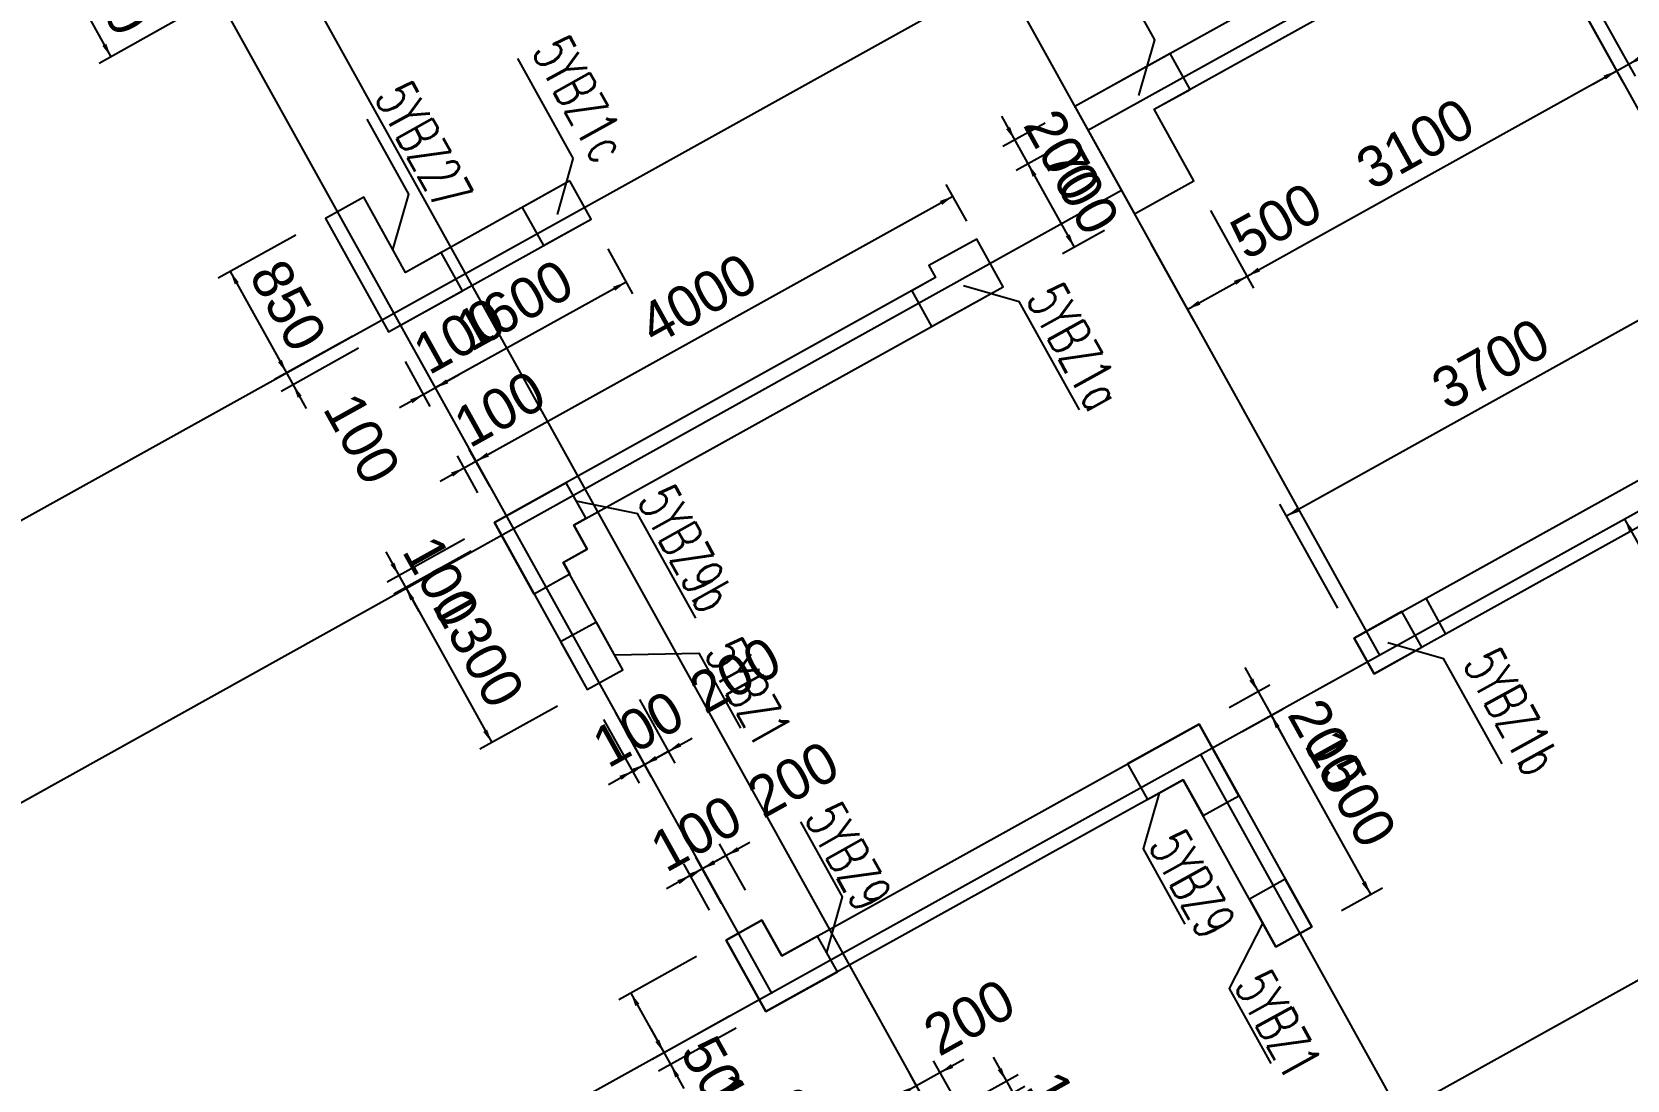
# Model space of a CAD drawing. Extents: x 387171 to 699106, y 11966 to 245688.
# Drawn here: x 493480 to 505175, y 122816 to 130499 of the extents above; entities that cross this region are included whole.
import ezdxf

# ---------------------------------------------------------------- set-up
doc = ezdxf.new("R2010")
doc.units = 0
doc.header["$LTSCALE"] = 100
doc.header["$MEASUREMENT"] = 0
doc.linetypes.add('DASHED', pattern=[19.05, 12.7, -6.35])
for name, color, linetype in [('b边缘构件', 235, 'Continuous'), ('COLU_DASH', 9, 'DASHED'), ('DOTE', 253, 'Continuous'), ('wall-主楼', 2, 'Continuous'), ('Y阴影', 254, 'Continuous'), ('小尺寸', 4, 'Continuous'), ('边缘构件标注', 1, 'Continuous')]:
    doc.layers.add(name, color=color, linetype=linetype)
doc.styles.get("Standard").update_dxf_attribs({"font": 'standard'})
doc.styles.add('tk', font='tk')
doc.dimstyles.get("Standard").update_dxf_attribs({"dimtxt": 300, "dimasz": 100, "dimexe": 100, "dimexo": 250, "dimgap": 100, "dimtad": 0, "dimtoh": 1, "dimdec": 0, "dimdsep": 46, "dimcen": 0.09, "dimclrt": 7, "dimadec": 0, "dimazin": 0, "dimtfac": 1, "dimtdec": 4, "dimtofl": 0, "dimtmove": 0, "dimatfit": 3, "dimfxl": 1, "dimtolj": 1, "dimtzin": 0, "dimarcsym": 0})

# ---------------------------------------------------------------- blocks, each defined once
blk = doc.blocks.new('*D3664')
at = {"layer": '小尺寸', "color": 0, "linetype": 'ByBlock', "lineweight": -2}
for p, q in [((501004, 129655), (500695, 129484)), ((500782, 129532), (501122, 128920)), ((501344, 129043), (501035, 128872))]:
    blk.add_line(p, q, dxfattribs=at)
for points in [[(500782, 129532), (500845, 129453), (500816, 129437)], [(501122, 128920), (501059, 128999), (501088, 129016)]]:
    blk.add_solid(points, dxfattribs=at)
at = {"layer": '小尺寸', "color": 7, "linetype": 'Continuous', "lineweight": -2, "insert": (501171, 129348), "char_height": 300, "width": 566.67, "attachment_point": 5, "rotation": 299.0454, "style": 'tk'}
blk.add_mtext('700', dxfattribs=at)
blk = doc.blocks.new('*D3402')
at = {"layer": '小尺寸', "color": 0, "linetype": 'ByBlock', "lineweight": -2}
for p, q in [((502121, 129189), (502436, 128620)), ((501683, 128946), (501999, 128378)), ((501950, 128465), (502388, 128708))]:
    blk.add_line(p, q, dxfattribs=at)
for points in [[(502388, 128708), (502308, 128645), (502292, 128674)], [(501950, 128465), (502030, 128528), (502046, 128499)]]:
    blk.add_solid(points, dxfattribs=at)
at = {"layer": '小尺寸', "color": 7, "linetype": 'Continuous', "lineweight": -2, "insert": (502601, 129113), "char_height": 300, "width": 566.67, "attachment_point": 5, "rotation": 29.0454, "style": 'tk'}
blk.add_mtext('500', dxfattribs=at)
blk = doc.blocks.new('*D4141')
at = {"layer": '小尺寸', "color": 0, "linetype": 'ByBlock', "lineweight": -2}
for p, q in [((504539, 131218), (505146, 130125)), ((504627, 131267), (505234, 130174)), ((504923, 130116), (505360, 130359))]:
    blk.add_line(p, q, dxfattribs=at)
for points in [[(505185, 130261), (505265, 130325), (505281, 130295)], [(505098, 130213), (505018, 130150), (505002, 130179)]]:
    blk.add_solid(points, dxfattribs=at)
at = {"layer": '小尺寸', "color": 7, "linetype": 'Continuous', "lineweight": -2, "insert": (505580, 130767), "char_height": 300, "width": 476.67, "attachment_point": 5, "rotation": 29.0454, "style": 'tk'}
blk.add_mtext('100', dxfattribs=at)
blk = doc.blocks.new('*D4139')
at = {"layer": '小尺寸', "color": 0, "linetype": 'ByBlock', "lineweight": -2}
for p, q in [((496652, 126781), (496084, 126465)), ((496074, 126689), (496317, 126251)), ((496700, 126693), (496132, 126378))]:
    blk.add_line(p, q, dxfattribs=at)
for points in [[(496171, 126514), (496108, 126593), (496137, 126609)], [(496220, 126426), (496283, 126347), (496254, 126331)]]:
    blk.add_solid(points, dxfattribs=at)
at = {"layer": '小尺寸', "color": 7, "linetype": 'Continuous', "lineweight": -2, "insert": (496480, 126472), "char_height": 300, "width": 476.67, "attachment_point": 5, "rotation": 299.0454, "style": 'tk'}
blk.add_mtext('100', dxfattribs=at)
blk = doc.blocks.new('*D3879')
at = {"layer": '小尺寸', "color": 0, "linetype": 'ByBlock', "lineweight": -2}
for p, q in [((496700, 126693), (496132, 126378)), ((496220, 126426), (496851, 125290)), ((497332, 125557), (496763, 125241))]:
    blk.add_line(p, q, dxfattribs=at)
for points in [[(496220, 126426), (496283, 126347), (496254, 126331)], [(496851, 125290), (496788, 125369), (496817, 125385)]]:
    blk.add_solid(points, dxfattribs=at)
at = {"layer": '小尺寸', "color": 7, "linetype": 'Continuous', "lineweight": -2, "insert": (496754, 125979), "char_height": 300, "width": 690, "attachment_point": 5, "rotation": 299.0454, "style": 'tk'}
blk.add_mtext('1300', dxfattribs=at)
blk = doc.blocks.new('*D3760')
at = {"layer": '小尺寸', "color": 0, "linetype": 'ByBlock', "lineweight": -2}
for p, q in [((495414, 129010), (494846, 128694)), ((494933, 128743), (495346, 128000)), ((495827, 128267), (495258, 127951))]:
    blk.add_line(p, q, dxfattribs=at)
for points in [[(494933, 128743), (494996, 128664), (494967, 128648)], [(495346, 128000), (495283, 128079), (495312, 128095)]]:
    blk.add_solid(points, dxfattribs=at)
at = {"layer": '小尺寸', "color": 7, "linetype": 'Continuous', "lineweight": -2, "insert": (495358, 128493), "char_height": 300, "width": 566.67, "attachment_point": 5, "rotation": 299.0454, "style": 'tk'}
blk.add_mtext('850', dxfattribs=at)
blk = doc.blocks.new('*D4605')
at = {"layer": '小尺寸', "color": 0, "linetype": 'ByBlock', "lineweight": -2}
for p, q in [((495827, 128267), (495258, 127951)), ((495875, 128180), (495307, 127864)), ((495249, 128175), (495491, 127738))]:
    blk.add_line(p, q, dxfattribs=at)
for points in [[(495346, 128000), (495283, 128079), (495312, 128095)], [(495394, 127913), (495457, 127833), (495428, 127817)]]:
    blk.add_solid(points, dxfattribs=at)
at = {"layer": '小尺寸', "color": 7, "linetype": 'Continuous', "lineweight": -2, "insert": (495899, 127518), "char_height": 300, "width": 476.67, "attachment_point": 5, "rotation": 299.0454, "style": 'tk'}
blk.add_mtext('100', dxfattribs=at)
blk = doc.blocks.new('*D1400')
at = {"layer": '小尺寸', "color": 0, "linetype": 'ByBlock', "lineweight": -2}
for p, q in [((494127, 131327), (493559, 131011)), ((493646, 131060), (494059, 130317)), ((494540, 130584), (493972, 130268))]:
    blk.add_line(p, q, dxfattribs=at)
for points in [[(493646, 131060), (493710, 130980), (493680, 130964)], [(494059, 130317), (493996, 130396), (494025, 130412)]]:
    blk.add_solid(points, dxfattribs=at)
at = {"layer": '小尺寸', "color": 7, "linetype": 'Continuous', "lineweight": -2, "insert": (494071, 130810), "char_height": 300, "width": 566.67, "attachment_point": 5, "rotation": 299.0454, "style": 'tk'}
blk.add_mtext('850', dxfattribs=at)
blk = doc.blocks.new('*D2740')
at = {"layer": '小尺寸', "color": 0, "linetype": 'ByBlock', "lineweight": -2}
for p, q in [((500588, 129882), (500879, 129357)), ((500907, 129830), (500598, 129658)), ((501004, 129655), (500695, 129484))]:
    blk.add_line(p, q, dxfattribs=at)
for points in [[(500685, 129707), (500622, 129786), (500651, 129802)], [(500782, 129532), (500845, 129453), (500816, 129437)]]:
    blk.add_solid(points, dxfattribs=at)
at = {"layer": '小尺寸', "color": 7, "linetype": 'Continuous', "lineweight": -2, "insert": (501033, 129596), "char_height": 300, "width": 566.67, "attachment_point": 5, "rotation": 299.0454, "style": 'tk'}
blk.add_mtext('200', dxfattribs=at)
blk = doc.blocks.new('*D3229')
at = {"layer": '小尺寸', "color": 0, "linetype": 'ByBlock', "lineweight": -2}
for p, q in [((504831, 130694), (505146, 130125)), ((502388, 128708), (505098, 130213)), ((502121, 129189), (502436, 128620))]:
    blk.add_line(p, q, dxfattribs=at)
for points in [[(505098, 130213), (505018, 130150), (505002, 130179)], [(502388, 128708), (502467, 128771), (502483, 128742)]]:
    blk.add_solid(points, dxfattribs=at)
at = {"layer": '小尺寸', "color": 7, "linetype": 'Continuous', "lineweight": -2, "insert": (503621, 129679), "char_height": 300, "width": 775, "attachment_point": 5, "rotation": 29.0454, "style": 'tk'}
blk.add_mtext('3100', dxfattribs=at)
blk = doc.blocks.new('*D3795')
at = {"layer": '小尺寸', "color": 0, "linetype": 'ByBlock', "lineweight": -2}
for p, q in [((505582, 127165), (505069, 126879)), ((505156, 126928), (505447, 126404)), ((505879, 126643), (505360, 126355))]:
    blk.add_line(p, q, dxfattribs=at)
for points in [[(505156, 126928), (505219, 126849), (505190, 126833)], [(505447, 126404), (505384, 126483), (505413, 126499)]]:
    blk.add_solid(points, dxfattribs=at)
at = {"layer": '小尺寸', "color": 7, "linetype": 'Continuous', "lineweight": -2, "insert": (505520, 126787), "char_height": 300, "width": 556.67, "attachment_point": 5, "rotation": 299.0454, "style": 'tk'}
blk.add_mtext('600', dxfattribs=at)
blk = doc.blocks.new('*D2529')
at = {"layer": '小尺寸', "color": 0, "linetype": 'ByBlock', "lineweight": -2}
for p, q in [((496473, 127206), (496910, 127449)), ((496749, 127121), (496599, 127391)), ((496836, 127169), (496686, 127439))]:
    blk.add_line(p, q, dxfattribs=at)
for points in [[(496735, 127352), (496814, 127415), (496830, 127386)], [(496648, 127303), (496568, 127240), (496552, 127269)]]:
    blk.add_solid(points, dxfattribs=at)
at = {"layer": '小尺寸', "color": 7, "linetype": 'Continuous', "lineweight": -2, "insert": (496909, 127735), "char_height": 300, "width": 476.67, "attachment_point": 5, "rotation": 29.0454, "style": 'tk'}
blk.add_mtext('100', dxfattribs=at)
blk = doc.blocks.new('*D3322')
at = {"layer": '小尺寸', "color": 0, "linetype": 'ByBlock', "lineweight": -2}
for p, q in [((500333, 129111), (500183, 129381)), ((496735, 127352), (500232, 129294)), ((496836, 127169), (496686, 127439))]:
    blk.add_line(p, q, dxfattribs=at)
for points in [[(500232, 129294), (500153, 129231), (500136, 129260)], [(496735, 127352), (496814, 127415), (496830, 127386)]]:
    blk.add_solid(points, dxfattribs=at)
at = {"layer": '小尺寸', "color": 7, "linetype": 'Continuous', "lineweight": -2, "insert": (498362, 128542), "char_height": 300, "width": 790, "attachment_point": 5, "rotation": 29.0454, "style": 'tk'}
blk.add_mtext('4000', dxfattribs=at)
blk = doc.blocks.new('*D3067')
at = {"layer": '小尺寸', "color": 0, "linetype": 'ByBlock', "lineweight": -2}
for p, q in [((497701, 128908), (497884, 128578)), ((497836, 128665), (496437, 127889)), ((496302, 128131), (496486, 127801))]:
    blk.add_line(p, q, dxfattribs=at)
for points in [[(497836, 128665), (497756, 128602), (497740, 128631)], [(496437, 127889), (496516, 127952), (496533, 127923)]]:
    blk.add_solid(points, dxfattribs=at)
at = {"layer": '小尺寸', "color": 7, "linetype": 'Continuous', "lineweight": -2, "insert": (497015, 128495), "char_height": 300, "width": 685, "attachment_point": 5, "rotation": 29.0454, "style": 'tk'}
blk.add_mtext('1600', dxfattribs=at)
blk = doc.blocks.new('*D2940')
at = {"layer": '小尺寸', "color": 0, "linetype": 'ByBlock', "lineweight": -2}
for p, q in [((496215, 128082), (496398, 127753)), ((496302, 128131), (496486, 127801)), ((496612, 127986), (496175, 127743))]:
    blk.add_line(p, q, dxfattribs=at)
for points in [[(496437, 127889), (496516, 127952), (496533, 127923)], [(496350, 127840), (496270, 127777), (496254, 127806)]]:
    blk.add_solid(points, dxfattribs=at)
at = {"layer": '小尺寸', "color": 7, "linetype": 'Continuous', "lineweight": -2, "insert": (496611, 128271), "char_height": 300, "width": 476.67, "attachment_point": 5, "rotation": 29.0454, "style": 'tk'}
blk.add_mtext('100', dxfattribs=at)
blk = doc.blocks.new('*D3861')
at = {"layer": '小尺寸', "color": 0, "linetype": 'ByBlock', "lineweight": -2}
for p, q in [((498351, 123721), (497783, 123405)), ((497870, 123454), (498113, 123017)), ((498594, 123284), (498026, 122968))]:
    blk.add_line(p, q, dxfattribs=at)
for points in [[(497870, 123454), (497933, 123375), (497904, 123358)], [(498113, 123017), (498050, 123096), (498079, 123112)]]:
    blk.add_solid(points, dxfattribs=at)
at = {"layer": '小尺寸', "color": 7, "linetype": 'Continuous', "lineweight": -2, "insert": (498518, 122803), "char_height": 300, "width": 566.67, "attachment_point": 5, "rotation": 299.0454, "style": 'tk'}
blk.add_mtext('500', dxfattribs=at)
blk = doc.blocks.new('*D3469')
at = {"layer": '小尺寸', "color": 0, "linetype": 'ByBlock', "lineweight": -2}
for p, q in [((498594, 123284), (498026, 122968)), ((498016, 123192), (498259, 122755)), ((498642, 123196), (498074, 122881))]:
    blk.add_line(p, q, dxfattribs=at)
for points in [[(498113, 123017), (498050, 123096), (498079, 123112)], [(498162, 122929), (498225, 122850), (498196, 122834)]]:
    blk.add_solid(points, dxfattribs=at)
at = {"layer": '小尺寸', "color": 7, "linetype": 'Continuous', "lineweight": -2, "insert": (498667, 122535), "char_height": 300, "width": 476.67, "attachment_point": 5, "rotation": 299.0454, "style": 'tk'}
blk.add_mtext('100', dxfattribs=at)
blk = doc.blocks.new('*D4387')
at = {"layer": '小尺寸', "color": 0, "linetype": 'ByBlock', "lineweight": -2}
for p, q in [((497759, 125508), (498018, 125042)), ((497671, 125460), (497931, 124993)), ((497707, 124983), (498144, 125226))]:
    blk.add_line(p, q, dxfattribs=at)
for points in [[(497970, 125129), (498049, 125192), (498065, 125163)], [(497882, 125080), (497803, 125017), (497787, 125046)]]:
    blk.add_solid(points, dxfattribs=at)
at = {"layer": '小尺寸', "color": 7, "linetype": 'Continuous', "lineweight": -2, "insert": (497924, 125389), "char_height": 300, "width": 476.67, "attachment_point": 5, "rotation": 29.0454, "style": 'tk'}
blk.add_mtext('100', dxfattribs=at)
blk = doc.blocks.new('*D4268')
at = {"layer": '小尺寸', "color": 0, "linetype": 'ByBlock', "lineweight": -2}
for p, q in [((497934, 125605), (498193, 125139)), ((497759, 125508), (498018, 125042)), ((497795, 125032), (498319, 125323))]:
    blk.add_line(p, q, dxfattribs=at)
for points in [[(498144, 125226), (498224, 125289), (498240, 125260)], [(497970, 125129), (497890, 125066), (497874, 125095)]]:
    blk.add_solid(points, dxfattribs=at)
at = {"layer": '小尺寸', "color": 7, "linetype": 'Continuous', "lineweight": -2, "insert": (498636, 125785), "char_height": 300, "width": 566.67, "attachment_point": 5, "rotation": 29.0454, "style": 'tk'}
blk.add_mtext('200', dxfattribs=at)
blk = doc.blocks.new('*D449')
at = {"layer": '小尺寸', "color": 0, "linetype": 'ByBlock', "lineweight": -2}
for p, q in [((498744, 124558), (498220, 124266)), ((498536, 124109), (498346, 124451)), ((498711, 124207), (498521, 124548))]:
    blk.add_line(p, q, dxfattribs=at)
for points in [[(498569, 124461), (498649, 124524), (498665, 124495)], [(498395, 124364), (498315, 124300), (498299, 124330)]]:
    blk.add_solid(points, dxfattribs=at)
at = {"layer": '小尺寸', "color": 7, "linetype": 'Continuous', "lineweight": -2, "insert": (499061, 125020), "char_height": 300, "width": 566.67, "attachment_point": 5, "rotation": 29.0454, "style": 'tk'}
blk.add_mtext('200', dxfattribs=at)
blk = doc.blocks.new('*D15')
at = {"layer": '小尺寸', "color": 0, "linetype": 'ByBlock', "lineweight": -2}
for p, q in [((498569, 124461), (498132, 124218)), ((498536, 124109), (498346, 124451)), ((498448, 124061), (498259, 124402))]:
    blk.add_line(p, q, dxfattribs=at)
for points in [[(498395, 124364), (498474, 124427), (498490, 124398)], [(498307, 124315), (498228, 124252), (498212, 124281)]]:
    blk.add_solid(points, dxfattribs=at)
at = {"layer": '小尺寸', "color": 7, "linetype": 'Continuous', "lineweight": -2, "insert": (498349, 124624), "char_height": 300, "width": 476.67, "attachment_point": 5, "rotation": 29.0454, "style": 'tk'}
blk.add_mtext('100', dxfattribs=at)
blk = doc.blocks.new('*D984')
at = {"layer": '小尺寸', "color": 0, "linetype": 'ByBlock', "lineweight": -2}
for p, q in [((502371, 125839), (502662, 125314)), ((502256, 125546), (502555, 125713)), ((502353, 125371), (502652, 125538))]:
    blk.add_line(p, q, dxfattribs=at)
for points in [[(502468, 125664), (502405, 125743), (502434, 125760)], [(502565, 125489), (502628, 125410), (502599, 125394)]]:
    blk.add_solid(points, dxfattribs=at)
at = {"layer": '小尺寸', "color": 7, "linetype": 'Continuous', "lineweight": -2, "insert": (502970, 125275), "char_height": 300, "width": 566.67, "attachment_point": 5, "rotation": 299.0454, "style": 'tk'}
blk.add_mtext('200', dxfattribs=at)
blk = doc.blocks.new('*D870')
at = {"layer": '小尺寸', "color": 0, "linetype": 'ByBlock', "lineweight": -2}
for p, q in [((502353, 125371), (502652, 125538)), ((502565, 125489), (503293, 124178)), ((503081, 124060), (503381, 124226))]:
    blk.add_line(p, q, dxfattribs=at)
for points in [[(502565, 125489), (502628, 125410), (502599, 125394)], [(503293, 124178), (503230, 124257), (503259, 124273)]]:
    blk.add_solid(points, dxfattribs=at)
at = {"layer": '小尺寸', "color": 7, "linetype": 'Continuous', "lineweight": -2, "insert": (503148, 124955), "char_height": 300, "width": 690, "attachment_point": 5, "rotation": 299.0454, "style": 'tk'}
blk.add_mtext('1500', dxfattribs=at)
blk = doc.blocks.new('*D587')
at = {"layer": '小尺寸', "color": 0, "linetype": 'ByBlock', "lineweight": -2}
for p, q in [((500526, 122984), (500769, 122547)), ((500323, 122642), (500711, 122858)), ((500371, 122555), (500759, 122771))]:
    blk.add_line(p, q, dxfattribs=at)
for points in [[(500623, 122809), (500560, 122889), (500589, 122905)], [(500672, 122722), (500735, 122643), (500706, 122627)]]:
    blk.add_solid(points, dxfattribs=at)
at = {"layer": '小尺寸', "color": 7, "linetype": 'Continuous', "lineweight": -2, "insert": (501055, 122548), "char_height": 300, "width": 476.67, "attachment_point": 5, "rotation": 299.0454, "style": 'tk'}
blk.add_mtext('100', dxfattribs=at)
blk = doc.blocks.new('*D2167')
at = {"layer": '小尺寸', "color": 0, "linetype": 'ByBlock', "lineweight": -2}
for p, q in [((500313, 122968), (499789, 122677)), ((500231, 122705), (500090, 122958)), ((500056, 122608), (499915, 122861))]:
    blk.add_line(p, q, dxfattribs=at)
for points in [[(500139, 122871), (500218, 122934), (500234, 122905)], [(499964, 122774), (499884, 122711), (499868, 122740)]]:
    blk.add_solid(points, dxfattribs=at)
at = {"layer": '小尺寸', "color": 7, "linetype": 'Continuous', "lineweight": -2, "insert": (500352, 123276), "char_height": 300, "width": 566.67, "attachment_point": 5, "rotation": 29.0454, "style": 'tk'}
blk.add_mtext('200', dxfattribs=at)
blk = doc.blocks.new('*D3643')
at = {"layer": '小尺寸', "color": 0, "linetype": 'ByBlock', "lineweight": -2}
for p, q in [((506044, 128508), (505864, 128833)), ((505912, 128746), (502678, 126949)), ((503053, 126275), (502629, 127037))]:
    blk.add_line(p, q, dxfattribs=at)
for points in [[(505912, 128746), (505833, 128683), (505817, 128712)], [(502678, 126949), (502757, 127013), (502773, 126983)]]:
    blk.add_solid(points, dxfattribs=at)
at = {"layer": '小尺寸', "color": 7, "linetype": 'Continuous', "lineweight": -2, "insert": (504174, 128066), "char_height": 300, "width": 780, "attachment_point": 5, "rotation": 29.0454, "style": 'tk'}
blk.add_mtext('3700', dxfattribs=at)
blk = doc.blocks.new('*D3240')
at = {"layer": '小尺寸', "color": 0, "linetype": 'ByBlock', "lineweight": -2}
for p, q in [((500031, 122652), (499915, 122861)), ((499964, 122774), (497953, 121657)), ((498021, 121536), (497905, 121745))]:
    blk.add_line(p, q, dxfattribs=at)
for points in [[(499964, 122774), (499884, 122711), (499868, 122740)], [(497953, 121657), (498033, 121720), (498049, 121691)]]:
    blk.add_solid(points, dxfattribs=at)
at = {"layer": '小尺寸', "color": 7, "linetype": 'Continuous', "lineweight": -2, "insert": (498837, 122434), "char_height": 300, "width": 780, "attachment_point": 5, "rotation": 29.0454, "style": 'tk'}
blk.add_mtext('2300', dxfattribs=at)

msp = doc.modelspace()

# ---------------------------------------------------------------- hatches: boundary and pattern name
at = {"layer": 'Y阴影'}
h = msp.add_hatch(dxfattribs=at)
h.set_pattern_fill('ANSI31', color=256, scale=25, angle=-60.95463, style=0)
h.set_pattern_definition([])
h.paths.add_polyline_path([(497424.5, 129406), (497074.8, 129211.8), (497230.1, 128932.1), (497579.8, 129126.3)], flags=0)
h = msp.add_hatch(dxfattribs=at)
h.set_pattern_fill('ANSI31', color=256, scale=25, angle=-60.95463, style=0)
h.set_pattern_definition([])
h.paths.add_polyline_path([(495912.2, 129286.8), (495632.4, 129131.4), (496093.6, 128300.9), (496635.6, 128601.9), (496480.3, 128881.7), (496218, 128736)], flags=0)
h = msp.add_hatch(dxfattribs=at)
h.set_pattern_fill('ANSI31', color=256, scale=25, angle=-60.95463, style=0)
h.set_pattern_definition([])
h.paths.add_polyline_path([(499930.2, 128601.4), (500075.9, 128339.1), (500600.4, 128630.4), (500406.2, 128980.1), (500056.5, 128785.9), (500105.1, 128698.5)], flags=0)
h = msp.add_hatch(dxfattribs=at)
h.set_pattern_fill('ANSI31', color=256, scale=25, angle=-60.95463, style=0)
h.set_pattern_definition([])
h.paths.add_polyline_path([(497395, 127193.4), (497540.6, 126931.2), (497453.4, 126882.8), (497550.5, 126707.9), (497375.7, 126610.8), (497424, 126523.2), (497161.7, 126377.6), (496870.4, 126902.1)], flags=0)
h = msp.add_hatch(dxfattribs=at)
h.set_pattern_fill('ANSI31', color=256, scale=25, angle=-60.95463, style=0)
h.set_pattern_definition([])
h.paths.add_polyline_path([(503523.6, 126250.3), (503173.9, 126056.1), (503319.6, 125793.8), (503669.3, 125988)], flags=0)
h = msp.add_hatch(dxfattribs=at)
h.set_pattern_fill('ANSI31', color=256, scale=25, angle=-60.95463, style=0)
h.set_pattern_definition([])
h.paths.add_polyline_path([(497355.9, 126027.9), (497550.1, 125678.2), (497812.4, 125823.9), (497618.2, 126173.5)], flags=0)
h = msp.add_hatch(dxfattribs=at)
h.set_pattern_fill('ANSI31', color=256, scale=25, angle=-60.95463, style=0)
h.set_pattern_definition([])
h.paths.add_polyline_path([(502037.4, 125424.9), (501512.9, 125133.6), (501658.5, 124871.4), (501920.8, 125017), (502066.5, 124754.8), (502328.7, 124900.4)], flags=0)
h = msp.add_hatch(dxfattribs=at)
h.set_pattern_fill('ANSI31', color=256, scale=25, angle=-60.95463, style=0)
h.set_pattern_definition([])
h.paths.add_polyline_path([(502668.6, 124288.4), (502406.3, 124142.8), (502600.5, 123793.1), (502862.8, 123938.7)], flags=0)
h = msp.add_hatch(dxfattribs=at)
h.set_pattern_fill('ANSI31', color=256, scale=25, angle=-60.95463, style=0)
h.set_pattern_definition([])
h.paths.add_polyline_path([(498831.9, 123988), (498569.7, 123842.3), (498861, 123317.8), (499385.5, 123609.1), (499239.9, 123871.3), (498977.6, 123725.7)], flags=0)

# ---------------------------------------------------------------- linework, layer by layer
at = {"layer": 'b边缘构件'}
for points in [[(501707.9, 129931.8), (501970.2, 130077.4), (501824.5, 130339.7), (501125.1, 129951.3), (501562.1, 129164.5), (501999.2, 129407.2), (501707.9, 129931.8), (501970.2, 130077.4)], [(497424.5, 129406), (497074.8, 129211.8), (497230.1, 128932.1), (497579.8, 129126.3), (497424.5, 129406)], [(495912.2, 129286.8), (495632.4, 129131.4), (496093.6, 128300.9), (496635.6, 128601.9), (496480.3, 128881.7), (496218, 128736), (495912.2, 129286.8)], [(499930.2, 128601.4), (500075.9, 128339.1), (500600.4, 128630.4), (500406.2, 128980.1), (500056.5, 128785.9), (500105.1, 128698.5), (499930.2, 128601.4)], [(503523.6, 126250.3), (503173.9, 126056.1), (503319.6, 125793.8), (503669.3, 125988), (503523.6, 126250.3)], [(497355.9, 126027.9), (497550.1, 125678.2), (497812.4, 125823.9), (497618.2, 126173.5), (497355.9, 126027.9)], [(502037.4, 125424.9), (501512.9, 125133.6), (501658.5, 124871.4), (501920.8, 125017), (502066.5, 124754.8), (502328.7, 124900.4), (502037.4, 125424.9)], [(502668.6, 124288.4), (502406.3, 124142.8), (502600.5, 123793.1), (502862.8, 123938.7), (502668.6, 124288.4)], [(498831.9, 123988), (498569.7, 123842.3), (498861, 123317.8), (499385.5, 123609.1), (499239.9, 123871.3), (498977.6, 123725.7), (498831.9, 123988)]]:
    msp.add_lwpolyline(points, dxfattribs=at)
msp.add_lwpolyline([(497395, 127193.4), (497540.6, 126931.2), (497453.4, 126882.8), (497550.5, 126707.9), (497375.7, 126610.8), (497424, 126523.2), (497161.7, 126377.6), (496870.4, 126902.1)], close=True, dxfattribs=at)
at = {"layer": 'COLU_DASH'}
for p, q in [((499930.2, 128601.4), (500075.9, 128339.1)), ((503698.5, 126347.4), (503844.1, 126085.1))]:
    msp.add_line(p, q, dxfattribs=at)
at = {"layer": 'DOTE'}
for p, q in [((500611.4, 138291.3), (517042.2, 108704.7)), ((497469, 136534.8), (503360.6, 125925.9)), ((511881.5, 135696), (501222.2, 129776.4)), ((493535, 134350), (508021.3, 108264.7)), ((493010.4, 134058.7), (498903.6, 123447.1)), ((514017.7, 131849.4), (489999.1, 118510.8)), ((487231.8, 123493.9), (500591.1, 130912.9)), ((501467.2, 129335.4), (488112.4, 121908.1)), ((515472.7, 129229.4), (503506.2, 122574.1)), ((502049.7, 125196.8), (516832.5, 98577.7))]:
    msp.add_line(p, q, dxfattribs=at)
at = {"layer": 'wall-主楼'}
for points in [[(503830.5, 132082.8), (504097.5, 131602), (501125.1, 129951.3), (501562.1, 129164.5), (501999.2, 129407.2), (501707.9, 129931.8), (504505.5, 131485.4), (504092.8, 132228.5)], [(497424.5, 129406), (496218, 128736), (495912.1, 129286.8), (495632.4, 129131.4), (496093.6, 128300.9), (497579.8, 129126.3)], [(506097.6, 126764.7), (505854.9, 127201.8), (503319.6, 125793.8), (503173.9, 126056.1), (506058.9, 127658.3), (505961.8, 127833.1), (506136.6, 127930.2), (505991, 128192.5), (506253.3, 128338.1), (506641.7, 127638.7), (506117.1, 127347.4), (506359.9, 126910.3)], [(498861, 123317.8), (498569.7, 123842.3), (498831.9, 123988), (498977.6, 123725.7), (502037.4, 125424.9), (502862.8, 123938.7), (502600.5, 123793.1), (501920.8, 125017)]]:
    msp.add_lwpolyline(points, close=True, dxfattribs=at)
msp.add_lwpolyline([(500056.5, 128785.9), (500105.1, 128698.5), (496870.4, 126902.1), (497550.1, 125678.2), (497812.4, 125823.9), (497375.4, 126610.7), (497550.3, 126707.8), (497453.2, 126882.6), (500600.4, 128630.4), (500406.2, 128980.1), (500056.5, 128785.9)], dxfattribs=at)
at = {"layer": '边缘构件标注', "color": 200}
for p, q in [((497040.6, 130303.2), (497448.8, 129568.2)), ((497332.1, 129160.3), (497448.8, 129568.2)), ((500309.1, 128640.2), (500717, 128523.6)), ((501159, 127727.7), (500717, 128523.6)), ((497467.8, 127062.3), (497919.4, 126970)), ((498346.1, 126201.5), (497919.4, 126970)), ((503421.6, 126022.1), (503829.5, 125905.4)), ((504257.8, 125134.2), (503829.5, 125905.4))]:
    msp.add_line(p, q, dxfattribs=at)
for points in [[(501594.4, 130033.1), (501711.1, 130441), (501303.2, 131175.4)], [(496126.1, 128901.6), (496242.7, 129309.5), (495936.8, 129860.3)], [(497751.8, 125932.9), (498369, 125945.4), (498674.8, 125394.6)], [(501743.5, 124918.6), (501626.9, 124510.6), (501932.8, 123959.9)], [(499306.7, 123751), (499423.3, 124158.9), (499117.5, 124709.6)], [(502503.4, 123967.9), (502256.2, 123487.5), (502562.1, 122936.8)]]:
    msp.add_lwpolyline(points, dxfattribs=at)

# ---------------------------------------------------------------- texts
at = {"layer": '边缘构件标注', "color": 200, "width": 0.7}
for s, p in [('5YBZ1c', (497140.2, 130354.3)), ('5YBZ27', (495986.7, 130019.6)), ('5YBZ1a', (500762.9, 128542.1)), ('5YBZ9b', (497912.9, 127062.1)), ('5YBZ1', (498404.3, 125943.2)), ('5YBZ1b', (503965.5, 125866.6)), ('5YBZ9', (499138.3, 124736.8)), ('5YBZ9', (501660.3, 124535.1)), ('5YBZ1', (502288.7, 123506.4))]:
    msp.add_text(s, height=300, rotation=299.04537, dxfattribs=at).set_placement(p)

# ---------------------------------------------------------------- dimensions: what is measured, and where the dimension line sits
at = {"layer": '小尺寸'}
for p1, p2, distance, picture, middle in [((504418, 131436.8), (504505.5, 131485.4), -1400, '*D4141', (505240.3, 130578)), ((494345.8, 131448.2), (494758.5, 130705.1), -800, '*D1400', (494071.3, 130809.6)), ((501999.2, 129407.2), (504709.3, 130912.3), -800, '*D3229', (503621.3, 129678.9)), ((501222.2, 129776.4), (501562.1, 129164.5), -503.2, '*D3664', (501170.8, 129347.5)), ((501562.1, 129164.5), (501999.2, 129407.2), -800, '*D3402', (502047.7, 128805)), ((495632.4, 129131.4), (496045.1, 128388.3), -800, '*D3760', (495357.9, 128492.9)), ((496045.1, 128388.3), (496093.6, 128300.9), -800, '*D4605', (495710.8, 127857.4)), ((496870.4, 126902.1), (496919, 126814.7), -800, '*D4139', (496291.6, 126811.6)), ((496919, 126814.7), (497550.1, 125678.2), -800, '*D3879', (496753.7, 125979.4))]:
    dim = msp.add_aligned_dim(p1=p1, p2=p2, distance=distance, dimstyle='Standard', dxfattribs=at)
    dim.commit()
    dim.dimension.update_dxf_attribs({"geometry": picture, "text_midpoint": middle})
for base, p1, p2, angle, picture, middle in [((500782.3, 129532.1), (501125.1, 129951.3), (501222.2, 129776.4), 299.04537, '*D2740', (500797.9, 130019)), ((500231.9, 129294), (496957.8, 126950.7), (500454.8, 128892.7), 29.04537, '*D3322', (498362.1, 128541.6)), ((496437, 127888.5), (497579.8, 129126.3), (496181, 128349.5), 29.04537, '*D3067', (497015, 128495.5)), ((502677.8, 126949.4), (506165.6, 128289.4), (503173.9, 126056.1), 29.04537, '*D3643', (504173.7, 128066.1)), ((496349.6, 127840), (496181, 128349.5), (496093.6, 128300.9), 29.04537, '*D2940', (496271.9, 128082.8)), ((496735, 127352), (496870.4, 126902.1), (496957.8, 126950.7), 29.04537, '*D2529', (496569.9, 127546.3)), ((505447.3, 126403.5), (505800.6, 127286), (506097.6, 126764.7), 299.04537, '*D3795', (505520.2, 126787.2)), ((498144.4, 125226), (497637.5, 125726.8), (497812.4, 125823.9), 29.04537, '*D4268', (498213.7, 125550.5)), ((502565, 125489.2), (502037.4, 125424.9), (502134.5, 125250.1), 299.04537, '*D984', (502735, 125698)), ((497969.5, 125128.9), (497550.1, 125678.2), (497637.5, 125726.8), 29.04537, '*D4387', (497584.2, 125200.9)), ((503293.3, 124177.8), (502134.5, 125250.1), (502862.8, 123938.7), 299.04537, '*D870', (503147.7, 124954.9)), ((498394.6, 124363.5), (498831.9, 123988), (498657.1, 123890.9), 29.04537, '*D449', (498638.7, 124785)), ((498307.2, 124315), (498657.1, 123890.9), (498569.7, 123842.3), 29.04537, '*D15', (498009.3, 124435.5)), ((498113, 123016.8), (498569.7, 123842.3), (498812.4, 123405.2), 299.04537, '*D3861', (498210.2, 123356.7)), ((499963.8, 122773.8), (500351.9, 122486.8), (500177.1, 122389.7), 29.04537, '*D2167', (499929.8, 123040.9)), ((498161.6, 122929.4), (498812.4, 123405.2), (498861, 123317.8), 299.04537, '*D3469', (498478.2, 122874.2)), ((500671.8, 122722), (500104.1, 122521.1), (500152.6, 122433.7), 299.04537, '*D587', (500866.1, 122887.1)), ((497953.4, 121657.3), (500152.6, 122433.7), (498142.3, 121317.2), 29.04537, '*D3240', (498837.2, 122434.1))]:
    dim = msp.add_linear_dim(base=base, p1=p1, p2=p2, angle=angle, dimstyle='Standard', dxfattribs=at)
    dim.commit()
    dim.dimension.update_dxf_attribs({"geometry": picture, "text_midpoint": middle})

doc.saveas('drawing.dxf')
